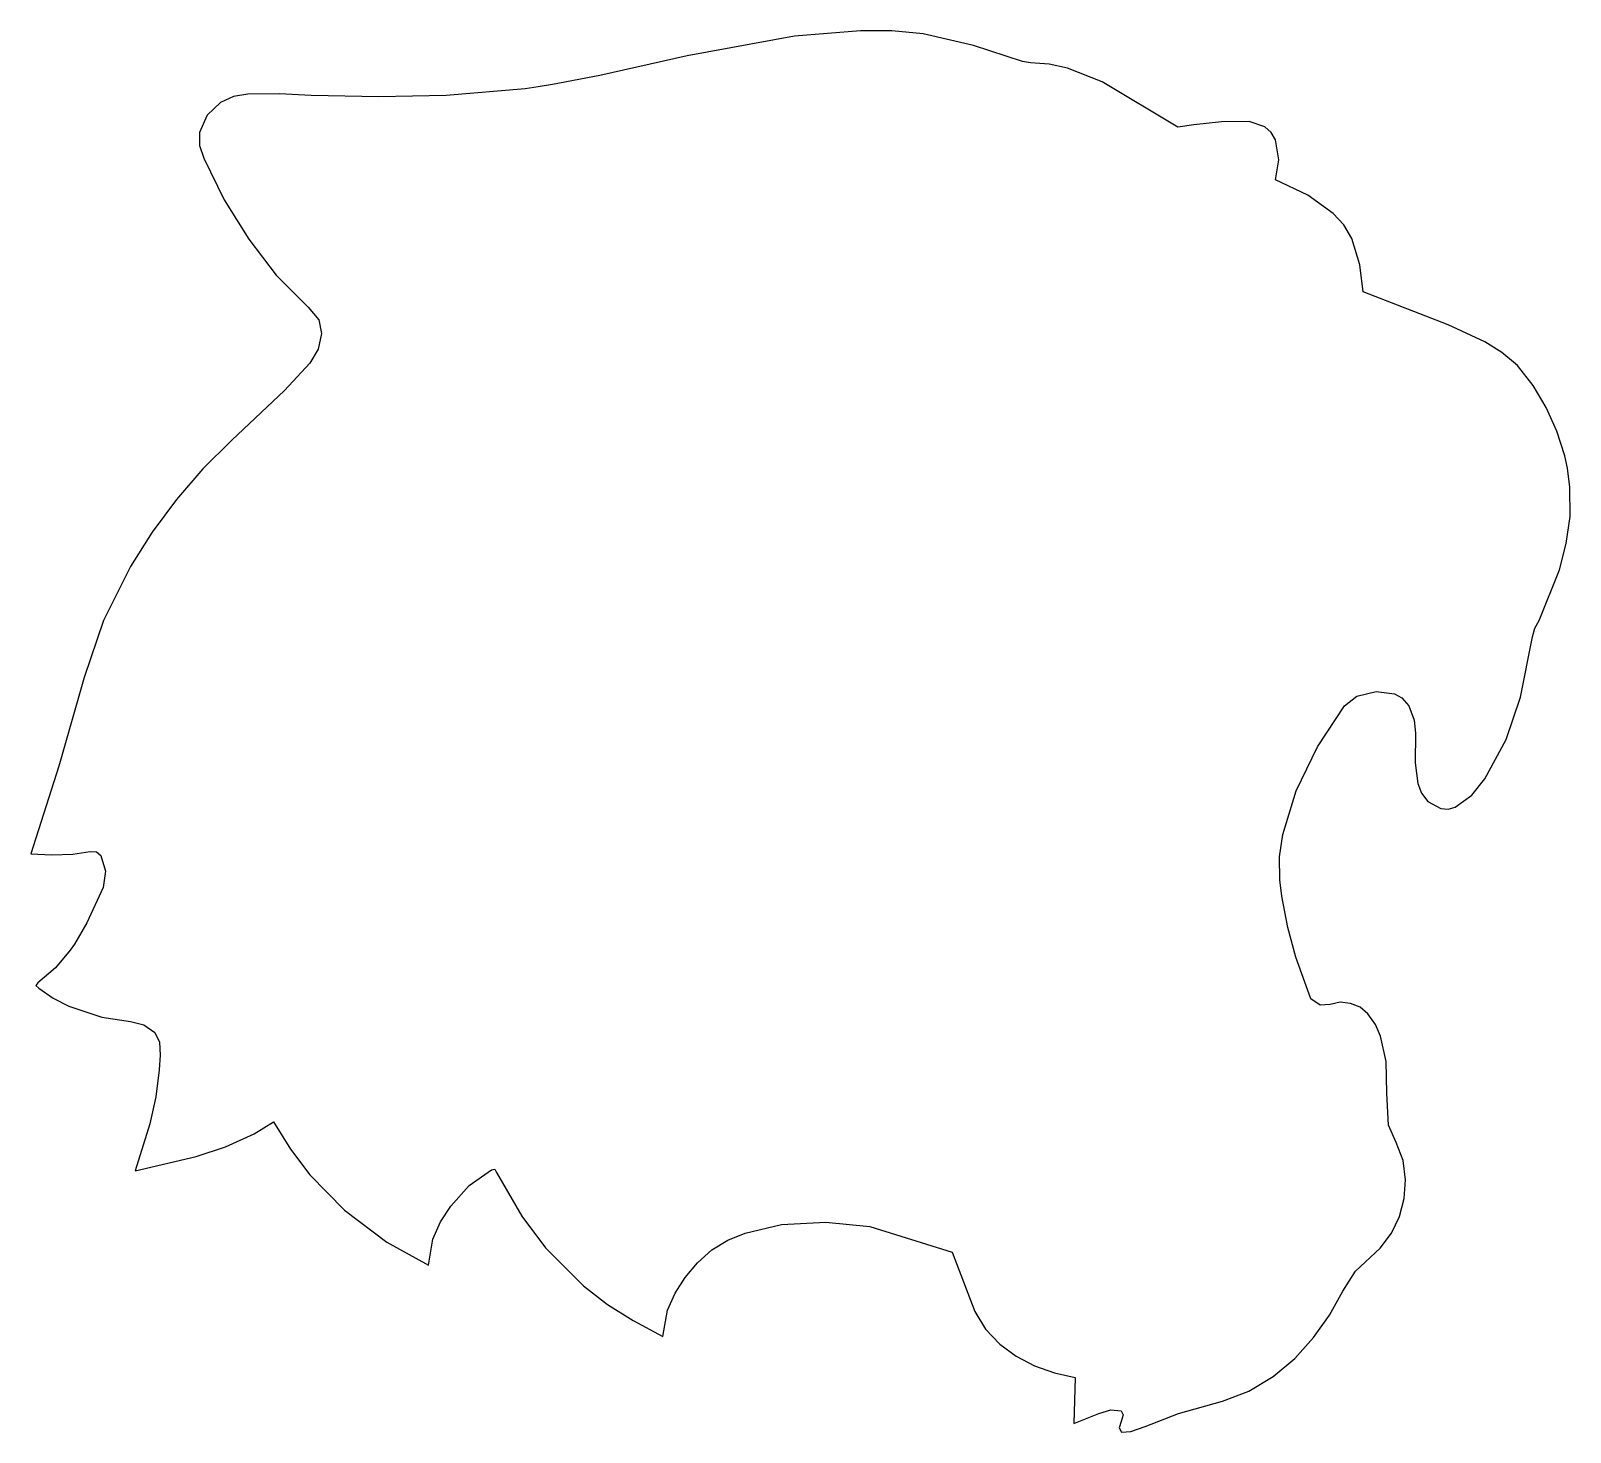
# Model space of a CAD drawing. Extents: x 50.3 to 142.9, y 103 to 187.3.
import ezdxf

# ---------------------------------------------------------------- set-up
doc = ezdxf.new("R2010")
doc.units = 0

msp = doc.modelspace()

# ---------------------------------------------------------------- linework, layer by layer
at = {"layer": 'Layer 1'}
for p, q in [((100.22981, 187.33229), (96.260665, 187.00307)), ((100.23024, 187.33185), (100.22981, 187.33229)), ((102.116199, 187.326006), (100.23024, 187.33185)), ((103.99192, 187.1525), (102.116199, 187.326006)), ((107.014369, 186.447264), (103.99192, 187.1525)), ((96.260665, 187.00307), (89.798035, 185.83282)), ((109.96505, 185.47976), (107.014369, 186.447264)), ((89.798035, 185.83282), (84.546545, 184.64733)), ((110.45494, 185.40896), (109.96505, 185.47976)), ((111.576501, 185.330773), (110.45494, 185.40896)), ((112.673521, 185.089839), (111.576501, 185.330773)), ((84.546545, 184.64733), (81.692435, 184.09477)), ((114.76527, 184.26329), (112.673521, 185.089839)), ((62.516339, 183.38066), (61.730091, 183.0266)), ((63.370132, 183.52523), (62.516339, 183.38066)), ((65.280205, 183.533984), (63.370132, 183.52523)), ((67.190017, 183.43563), (65.280205, 183.533984)), ((71.245622, 183.354741), (67.190017, 183.43563)), ((75.299425, 183.43163), (71.245622, 183.354741)), ((80.061315, 183.83186), (75.299425, 183.43163)), ((80.837185, 183.95059), (80.061315, 183.83186)), ((81.692435, 184.09477), (80.837185, 183.95059)), ((119.3004, 181.52702), (114.76527, 184.26329)), ((61.730091, 183.0266), (60.918402, 182.246201)), ((60.918402, 182.246201), (60.460148, 181.21648)), ((120.2776, 181.67223), (119.3004, 181.52702)), ((121.936194, 181.863459), (120.2776, 181.67223)), ((123.60246, 181.88152), (121.936194, 181.863459)), ((124.545286, 181.545586), (123.60246, 181.88152)), ((124.917153, 181.208847), (124.545286, 181.545586)), ((60.460148, 181.21648), (60.472972, 180.424612)), ((125.17756, 180.77616), (124.917153, 181.208847)), ((125.38823, 179.570388), (125.17756, 180.77616)), ((60.472972, 180.424612), (60.725192, 179.66276)), ((60.725192, 179.66276), (61.95191, 177.16578)), ((125.18556, 178.35512), (125.38823, 179.570388)), ((127.12552, 177.44788), (125.18556, 178.35512)), ((61.95191, 177.16578), (63.427736, 174.80485)), ((128.659661, 176.348191), (127.12552, 177.44788)), ((129.292766, 175.652553), (128.659661, 176.348191)), ((129.77258, 174.84069), (129.292766, 175.652553)), ((63.427736, 174.80485), (65.068792, 172.620464)), ((130.26242, 173.258978), (129.77258, 174.84069)), ((130.45862, 171.61755), (130.26242, 173.258978)), ((65.068792, 172.620464), (67.00335, 170.69494)), ((135.56877, 169.64856), (130.45862, 171.61755)), ((67.00335, 170.69494), (67.645132, 169.939935)), ((67.645132, 169.939935), (67.810742, 169.12067)), ((137.769658, 168.611261), (135.56877, 169.64856)), ((67.810742, 169.12067), (67.593939, 168.175164)), ((138.800265, 167.969893), (137.769658, 168.611261)), ((67.593939, 168.175164), (67.09942, 167.337104)), ((139.73764, 167.19612), (138.800265, 167.969893)), ((67.09942, 167.337104), (65.5672, 165.68763)), ((140.684211, 165.992173), (139.73764, 167.19612)), ((141.46543, 164.67214), (140.684211, 165.992173)), ((65.5672, 165.68763), (62.402932, 162.70338)), ((142.114025, 163.250306), (141.46543, 164.67214)), ((142.58619, 161.76044), (142.114025, 163.250306)), ((62.402932, 162.70338), (60.673078, 160.974925)), ((142.74365, 161.01769), (142.58619, 161.76044)), ((60.673078, 160.974925), (59.074054, 159.124306)), ((142.89644, 159.87618), (142.74365, 161.01769)), ((142.91114, 158.10469), (142.89644, 159.87618)), ((59.074054, 159.124306), (57.615459, 157.161249)), ((142.671331, 156.484375), (142.91114, 158.10469)), ((57.615459, 157.161249), (56.306892, 155.09548)), ((142.26309, 154.898745), (142.671331, 156.484375)), ((56.306892, 155.09548), (54.693074, 151.853916)), ((141.03526, 151.86317), (142.26309, 154.898745)), ((140.79277, 151.383831), (141.03526, 151.86317)), ((54.693074, 151.853916), (53.535465, 148.42357)), ((140.64013, 150.87654), (140.79277, 151.383831)), ((139.92539, 147.2343), (140.64013, 150.87654)), ((53.535465, 148.42357), (51.997683, 143.100121)), ((129.32572, 146.71967), (130.079429, 147.297041)), ((130.079429, 147.297041), (131.24053, 147.58627)), ((131.24053, 147.58627), (132.347914, 147.437281)), ((132.347914, 147.437281), (132.781393, 147.196186)), ((139.058384, 144.687566), (139.92539, 147.2343)), ((127.720695, 144.247414), (129.32572, 146.71967)), ((132.781393, 147.196186), (133.20713, 146.71266)), ((133.20713, 146.71266), (133.525623, 145.866442)), ((133.525623, 145.866442), (133.613195, 145.074753)), ((133.613195, 145.074753), (133.5863, 143.28293)), ((137.77518, 142.3248), (139.058384, 144.687566)), ((126.43235, 141.60127), (127.720695, 144.247414)), ((51.997683, 143.100121), (50.316054, 137.82066)), ((133.5863, 143.28293), (133.749021, 142.041071)), ((133.749021, 142.041071), (133.972129, 141.462077)), ((136.994096, 141.349938), (137.77518, 142.3248)), ((125.621743, 138.981669), (126.43235, 141.60127)), ((133.972129, 141.462077), (134.34525, 140.96104)), ((134.34525, 140.96104), (135.120589, 140.534415)), ((135.99273, 140.62016), (136.994096, 141.349938)), ((135.120589, 140.534415), (135.561725, 140.502006)), ((135.561725, 140.502006), (135.99273, 140.62016)), ((125.431336, 137.626174), (125.621743, 138.981669)), ((50.316054, 137.82066), (51.578286, 137.747424)), ((51.578286, 137.747424), (52.839424, 137.80036)), ((52.839424, 137.80036), (53.884918, 137.964636)), ((53.884918, 137.964636), (54.26457, 137.936458)), ((54.26457, 137.936458), (54.526815, 137.72176)), ((54.526815, 137.72176), (54.816345, 136.76582)), ((125.4476, 136.25538), (125.431336, 137.626174)), ((54.816345, 136.76582), (54.671884, 135.780896)), ((125.55612, 135.2756), (125.4476, 136.25538)), ((54.671884, 135.780896), (53.690521, 133.66697)), ((125.920004, 133.378902), (125.55612, 135.2756)), ((53.690521, 133.66697), (52.953102, 132.38636)), ((126.405308, 131.589274), (125.920004, 133.378902)), ((52.694002, 132.01425), (51.798947, 130.948811)), ((52.953102, 132.38636), (52.694002, 132.01425)), ((127.31778, 129.08326), (126.405308, 131.589274)), ((51.798947, 130.948811), (50.739324, 130.04799)), ((50.739324, 130.04799), (50.619569, 129.895215)), ((50.619569, 129.895215), (50.801764, 129.74139)), ((50.801764, 129.74139), (51.659904, 129.132464)), ((51.659904, 129.132464), (52.594596, 128.652121)), ((127.879658, 128.708439), (127.31778, 129.08326)), ((128.46522, 128.75727), (127.879658, 128.708439)), ((129.075428, 128.882521), (128.46522, 128.75727)), ((129.694184, 128.820816), (129.075428, 128.882521)), ((130.269167, 128.584289), (129.694184, 128.820816)), ((52.594596, 128.652121), (54.593313, 127.99387)), ((54.593313, 127.99387), (56.322891, 127.735629)), ((130.74806, 128.18507), (130.269167, 128.584289)), ((131.193749, 127.548012), (130.74806, 128.18507)), ((56.322891, 127.735629), (57.111251, 127.518955)), ((57.111251, 127.518955), (57.767514, 127.07607)), ((57.767514, 127.07607), (58.062599, 126.491959)), ((131.502801, 126.836493), (131.193749, 127.548012)), ((58.062599, 126.491959), (58.094908, 125.69943)), ((131.83536, 125.31525), (131.502801, 126.836493)), ((58.094908, 125.69943), (58.044398, 124.82931)), ((131.88153, 123.412894), (131.83536, 125.31525)), ((58.044398, 124.82931), (57.833029, 123.187085)), ((57.833029, 123.187085), (57.47303, 121.56949)), ((131.97609, 121.49463), (131.88153, 123.412894)), ((57.47303, 121.56949), (56.591119, 118.7443)), ((63.75049, 120.96753), (64.915159, 121.69348)), ((64.915159, 121.69348), (65.935779, 120.055818)), ((132.45093, 120.45578), (131.97609, 121.49463)), ((62.037417, 120.191541), (63.75049, 120.96753)), ((132.859855, 119.356329), (132.45093, 120.45578)), ((56.591119, 118.7443), (60.255373, 119.597191)), ((60.255373, 119.597191), (62.037417, 120.191541)), ((65.935779, 120.055818), (67.091807, 118.51075)), ((76.682699, 117.856496), (78.032725, 118.81127)), ((78.032725, 118.81127), (78.22016, 118.842896)), ((78.22016, 118.842896), (78.329565, 118.63504)), ((78.329565, 118.63504), (79.861545, 116.01271)), ((133.01273, 118.19354), (132.859855, 119.356329)), ((67.091807, 118.51075), (69.182763, 116.37177)), ((75.584995, 116.61418), (76.682699, 117.856496)), ((132.918766, 117.079385), (133.01273, 118.19354)), ((132.634888, 115.994129), (132.918766, 117.079385)), ((69.182763, 116.37177), (71.738678, 114.46017)), ((74.967506, 115.667618), (75.584995, 116.61418)), ((79.861545, 116.01271), (81.271285, 114.11396)), ((132.154265, 114.985415), (132.634888, 115.994129)), ((74.505305, 114.63854), (74.967506, 115.667618)), ((92.250154, 114.578458), (93.286628, 115.002259)), ((93.286628, 115.002259), (95.472345, 115.50666)), ((95.472345, 115.50666), (98.128082, 115.665066)), ((98.128082, 115.665066), (100.77492, 115.4012)), ((100.77492, 115.4012), (105.73593, 113.84693)), ((131.47007, 114.10089), (132.154265, 114.985415)), ((71.738678, 114.46017), (74.243795, 113.07695)), ((74.243795, 113.07695), (74.505305, 114.63854)), ((81.271285, 114.11396), (83.567465, 111.82176)), ((90.427475, 113.214298), (91.288845, 114.00165)), ((91.288845, 114.00165), (92.250154, 114.578458)), ((130.00318, 112.70246), (131.47007, 114.10089)), ((89.679625, 112.31737), (90.427475, 113.214298)), ((105.73593, 113.84693), (107.09768, 110.27884)), ((89.067414, 111.380881), (89.679625, 112.31737)), ((129.23627, 111.51072), (130.00318, 112.70246)), ((83.567465, 111.82176), (85.014023, 110.70602)), ((88.607895, 110.36313), (89.067414, 111.380881)), ((128.425385, 110.07007), (129.23627, 111.51072)), ((85.014023, 110.70602), (86.558545, 109.73044)), ((88.336985, 108.77644), (88.607895, 110.36313)), ((107.09768, 110.27884), (107.751178, 109.226993)), ((86.558545, 109.73044), (88.336985, 108.77644)), ((127.47341, 108.71864), (128.425385, 110.07007)), ((107.751178, 109.226993), (108.596909, 108.326233)), ((126.33982, 107.454784), (127.47341, 108.71864)), ((108.596909, 108.326233), (109.59101, 107.58584)), ((109.59101, 107.58584), (110.68962, 107.0151)), ((125.037129, 106.362264), (126.33982, 107.454784)), ((110.68962, 107.0151), (111.889924, 106.586873)), ((111.889924, 106.586873), (113.13393, 106.30941)), ((113.13393, 106.30941), (113.05643, 103.54368)), ((123.582545, 105.491697), (125.037129, 106.362264)), ((119.34668, 104.14726), (121.99328, 104.8937)), ((121.99328, 104.8937), (123.582545, 105.491697)), ((113.05643, 103.54368), (114.557616, 104.147253)), ((114.557616, 104.147253), (115.280129, 104.366047)), ((115.280129, 104.366047), (115.90896, 104.30849)), ((116.013923, 104.059298), (115.894859, 103.667728)), ((115.90896, 104.30849), (116.013923, 104.059298)), ((117.354841, 103.363275), (119.34668, 104.14726)), ((115.894859, 103.667728), (115.784095, 103.274218)), ((115.784095, 103.274218), (115.91396, 103.01921)), ((115.91396, 103.01921), (116.479686, 103.056693)), ((116.479686, 103.056693), (117.354841, 103.363275))]:
    msp.add_line(p, q, dxfattribs=at)

doc.saveas('drawing.dxf')
